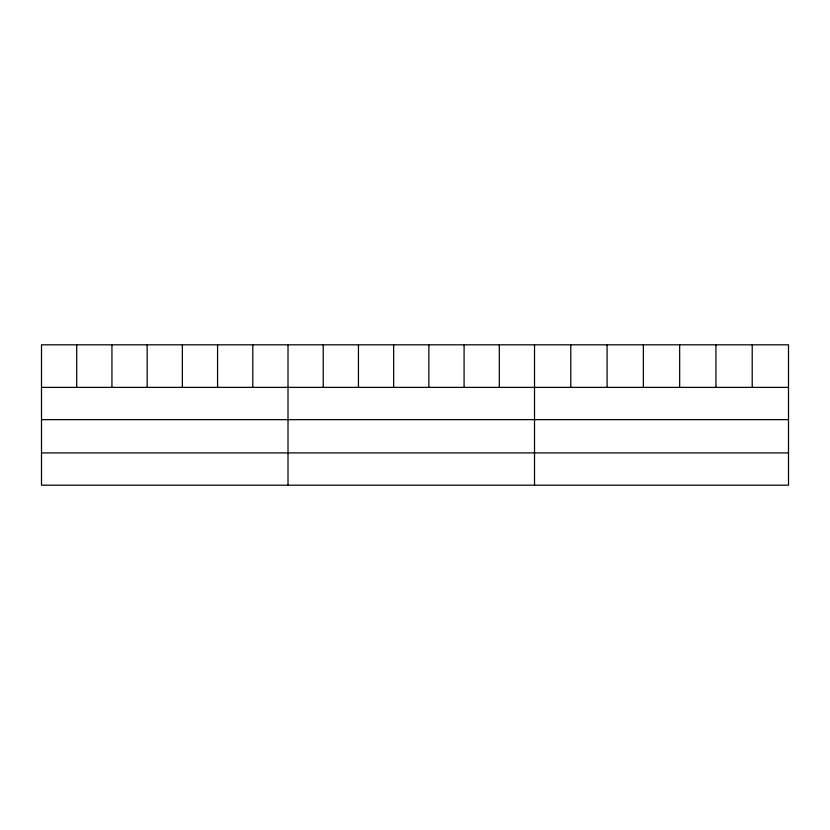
<?xml version="1.0" encoding="UTF-8"?>
<svg xmlns="http://www.w3.org/2000/svg" width="830" height="830" viewBox="0 0 830 830"><rect width="100%" height="100%" fill="white"/><g stroke="black" fill="none" stroke-linecap="round" stroke-linejoin="round"><path stroke-width="1.25" d="M788.5 419.658L788.5 344.813L41.5 344.813L41.5 485.187L788.5 485.187L788.5 419.658L41.5 419.658M41.5 387.382L788.5 387.382M41.5 452.91L788.5 452.91M752.219 344.813L752.219 387.382M715.937 344.813L715.937 387.382M679.656 344.813L679.656 387.382M643.364 344.813L643.364 387.382M607.083 344.813L607.083 387.382M570.801 344.813L570.801 387.382M534.52 344.813L534.52 485.187M499.307 344.813L499.307 387.382M464.084 344.813L464.084 387.382M428.871 344.813L428.871 387.382M393.659 344.813L393.659 387.382M358.446 344.813L358.446 387.382M323.223 344.813L323.223 387.382M288.01 344.813L288.01 485.187M252.797 344.813L252.797 387.382M217.574 344.813L217.574 387.382M182.361 344.813L182.361 387.382M147.149 344.813L147.149 387.382M111.936 344.813L111.936 387.382M76.713 344.813L76.713 387.382"/></g></svg>
